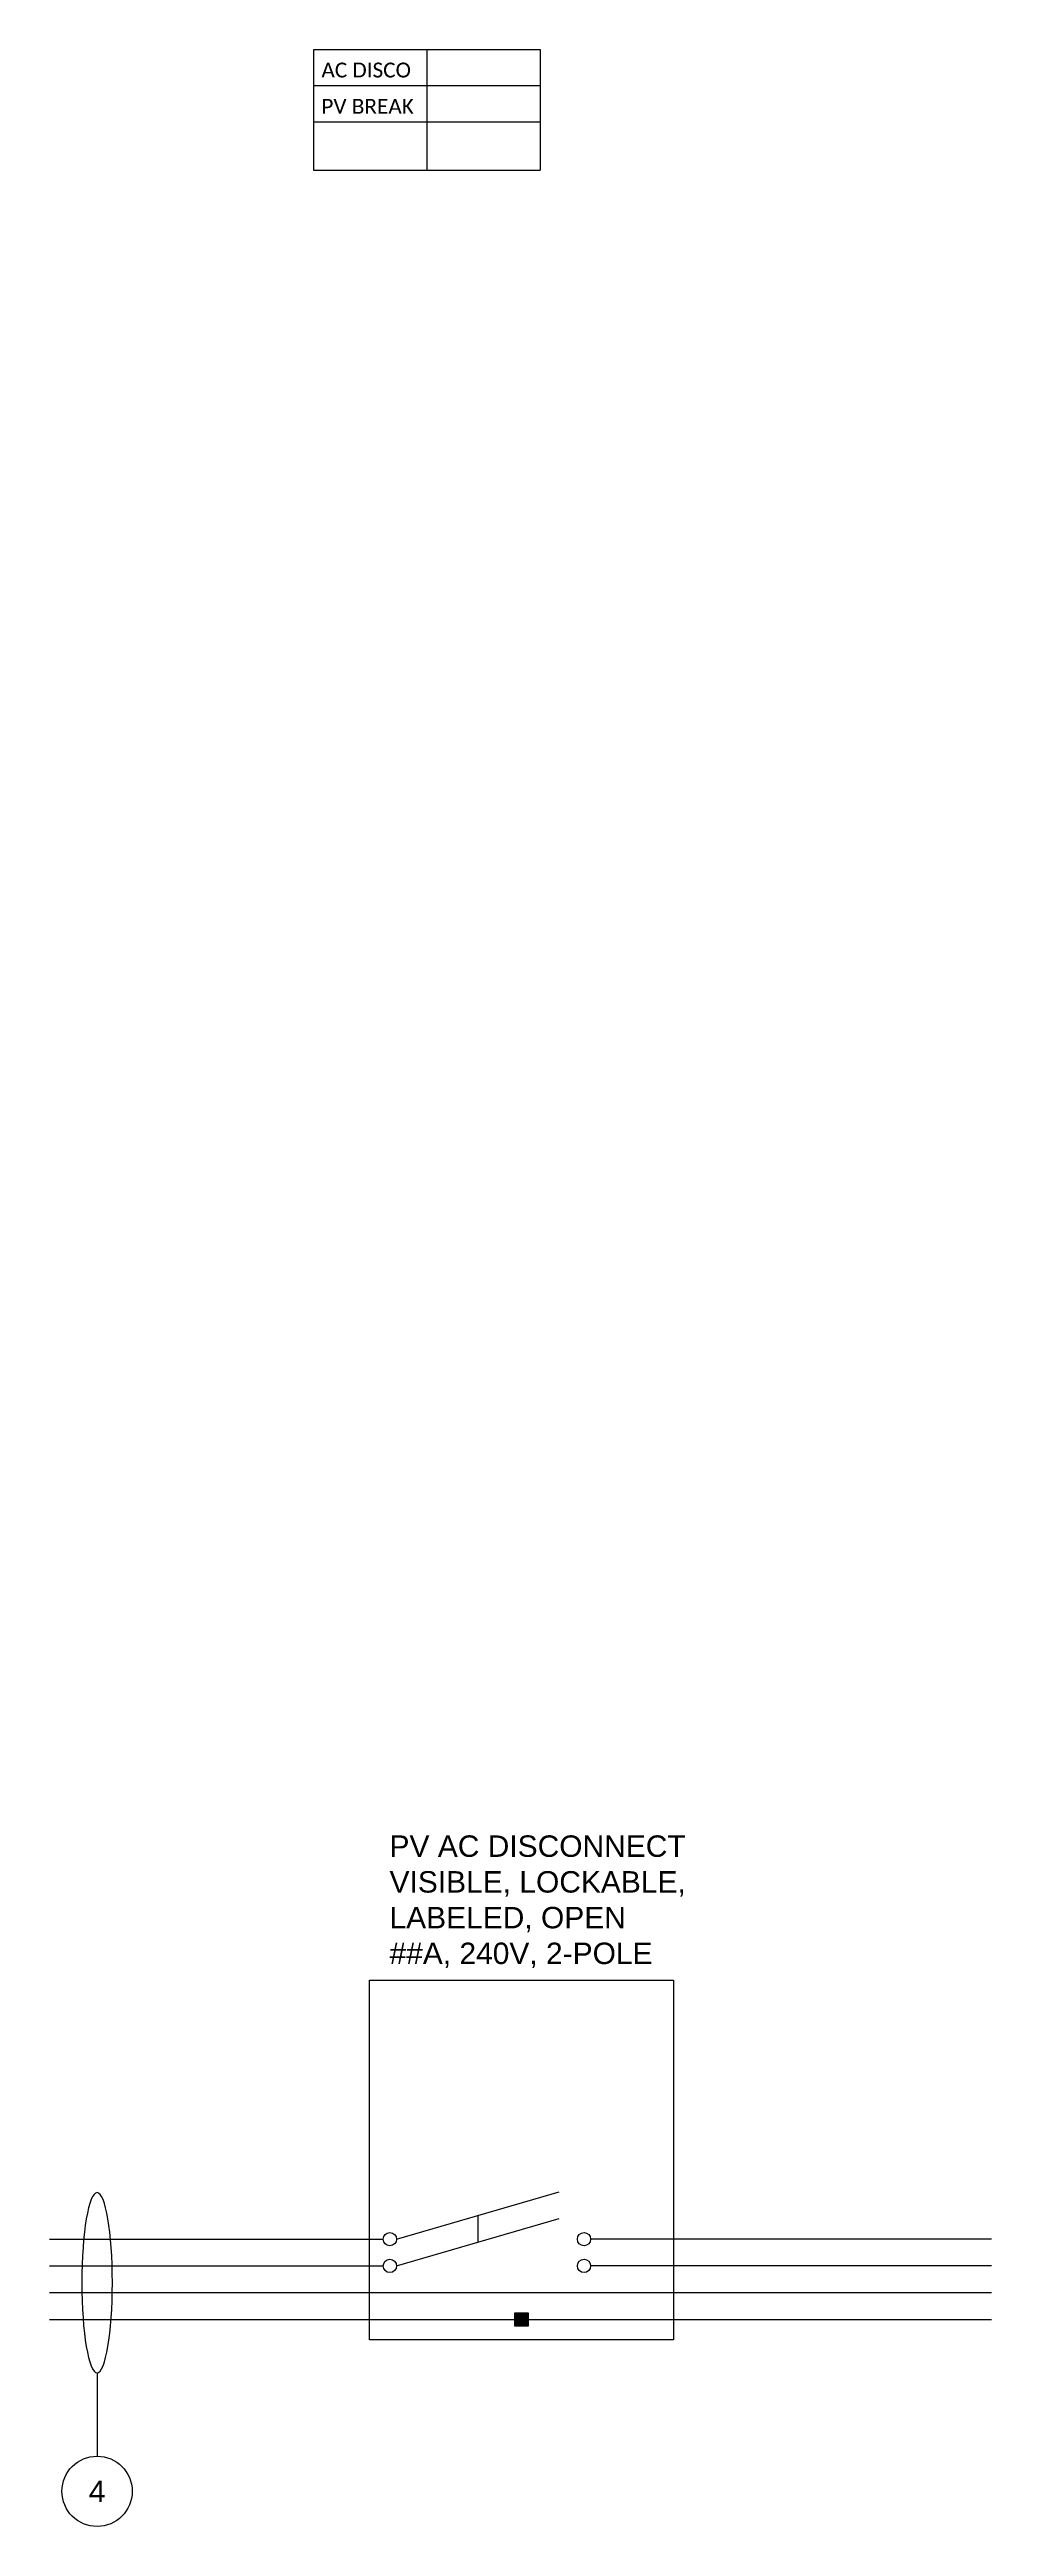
# Model space of a CAD drawing. Header units: inches. Extents: x 283.3 to 318.5, y 6.7 to 99.1.
import ezdxf

# ---------------------------------------------------------------- set-up
doc = ezdxf.new("R2010")
doc.units = ezdxf.units.IN
doc.header["$MEASUREMENT"] = 0
doc.layers.add('Ground', color=3, linetype='Continuous')
doc.layers.add('Positive', color=1, linetype='Continuous')
doc.layers.add('wirecallout', color=4, linetype='Continuous', lineweight=25)
doc.styles.get("Standard").update_dxf_attribs({"font": 'arial.ttf'})

# ---------------------------------------------------------------- blocks, each defined once
blk = doc.blocks.new('*T22')
at = {"color": 0, "linetype": 'ByBlock', "lineweight": -2, "transparency": 16777216}
for p, q in [((0, 0), (8.467, 0)), ((0, 0), (0, -4.497)), ((4.233, 0), (4.233, -4.497)), ((8.467, 0), (8.467, -4.497)), ((0, -1.348), (8.467, -1.348)), ((0, -2.697), (8.467, -2.697)), ((0, -4.497), (8.467, -4.497))]:
    blk.add_line(p, q, dxfattribs=at)
at = {"color": 0, "transparency": 16777216, "char_height": 0.55556, "width": 3.63333}
for s, insert, attachment_point in [('{\\fCalibri|b0|i0|c0;AC DISCO', (0.3, -1.048), 7), ('{\\fCalibri|b0|i0|c0;PV BREAK', (0.3, -2.397), 7), ('{\\fCalibri|b0|i0|c0;', (8.167, -1.048), 9), ('{\\fCalibri|b0|i0|c0;', (4.533, -2.397), 7)]:
    blk.add_mtext(s, dxfattribs=dict(at, insert=insert, attachment_point=attachment_point))
blk = doc.blocks.new('*U20')
h = blk.add_hatch(color=256)
h.dxf.hatch_style = 1
h.paths.add_polyline_path([(17.86, 0.248), (17.364, 0.248), (17.364, 0), (17.86, 0)])
h.paths.add_polyline_path([(17.86, 0), (17.364, 0), (17.364, -0.248), (17.86, -0.248)])
for p, q in [((12.951, 3), (19.022, 4.771)), ((12.951, 2), (19.022, 3.771)), ((15.986, 3.885), (15.986, 2.885)), ((0, 3), (12.455, 3)), ((0, 2), (12.455, 2)), ((35.153, 1), (0, 1)), ((1.775, -1.99), (1.775, -5.101))]:
    blk.add_line(p, q)
for points in [[(23.289, -0.753), (11.935, -0.753), (11.935, 12.663), (23.289, 12.663)], [(17.364, 0.248), (17.86, 0.248), (17.86, -0.248), (17.364, -0.248)]]:
    blk.add_lwpolyline(points, close=True)
for centre, radius in [((12.703, 3), 0.248), ((19.947, 3), 0.248), ((12.703, 2), 0.248), ((19.947, 2), 0.248), ((1.775, -6.412), 1.311)]:
    blk.add_circle(centre, radius)
at = {"layer": 'Ground'}
blk.add_lwpolyline([(0, 0), (35.153, 0)], dxfattribs=at)
at = {"layer": 'Positive', "color": 7}
for p, q in [((35.153, 3), (20.195, 3)), ((35.153, 2), (20.195, 2))]:
    blk.add_line(p, q, dxfattribs=at)
at = {"layer": 'wirecallout', "color": 7, "extrusion": (0, 0, -1)}
blk.add_ellipse((1.775, 1.374), major_axis=(0, 3.364), ratio=0.169711, dxfattribs=at)
blk.add_blockref('*T22', (9.846, 84.719))
at = {"char_height": 0.8}
for s, width, heights, insert, attachment_point in [('PV AC DISCONNECT\\PVISIBLE, LOCKABLE, LABELED, OPEN\\P##A, 240V, 2-POLE', 14.09593, [5.193], (12.689, 13.118), 7), ('4', 15.64005, [0], (1.775, -6.412), 5)]:
    blk.add_mtext_dynamic_manual_height_columns(s, width=width, gutter_width=1, heights=heights, dxfattribs=dict(at, insert=insert, attachment_point=attachment_point))

msp = doc.modelspace()

# ---------------------------------------------------------------- block references
at = {"ltscale": 15}
msp.add_blockref('*U20', (283.342, 14.406), dxfattribs=at)

doc.saveas('drawing.dxf')
